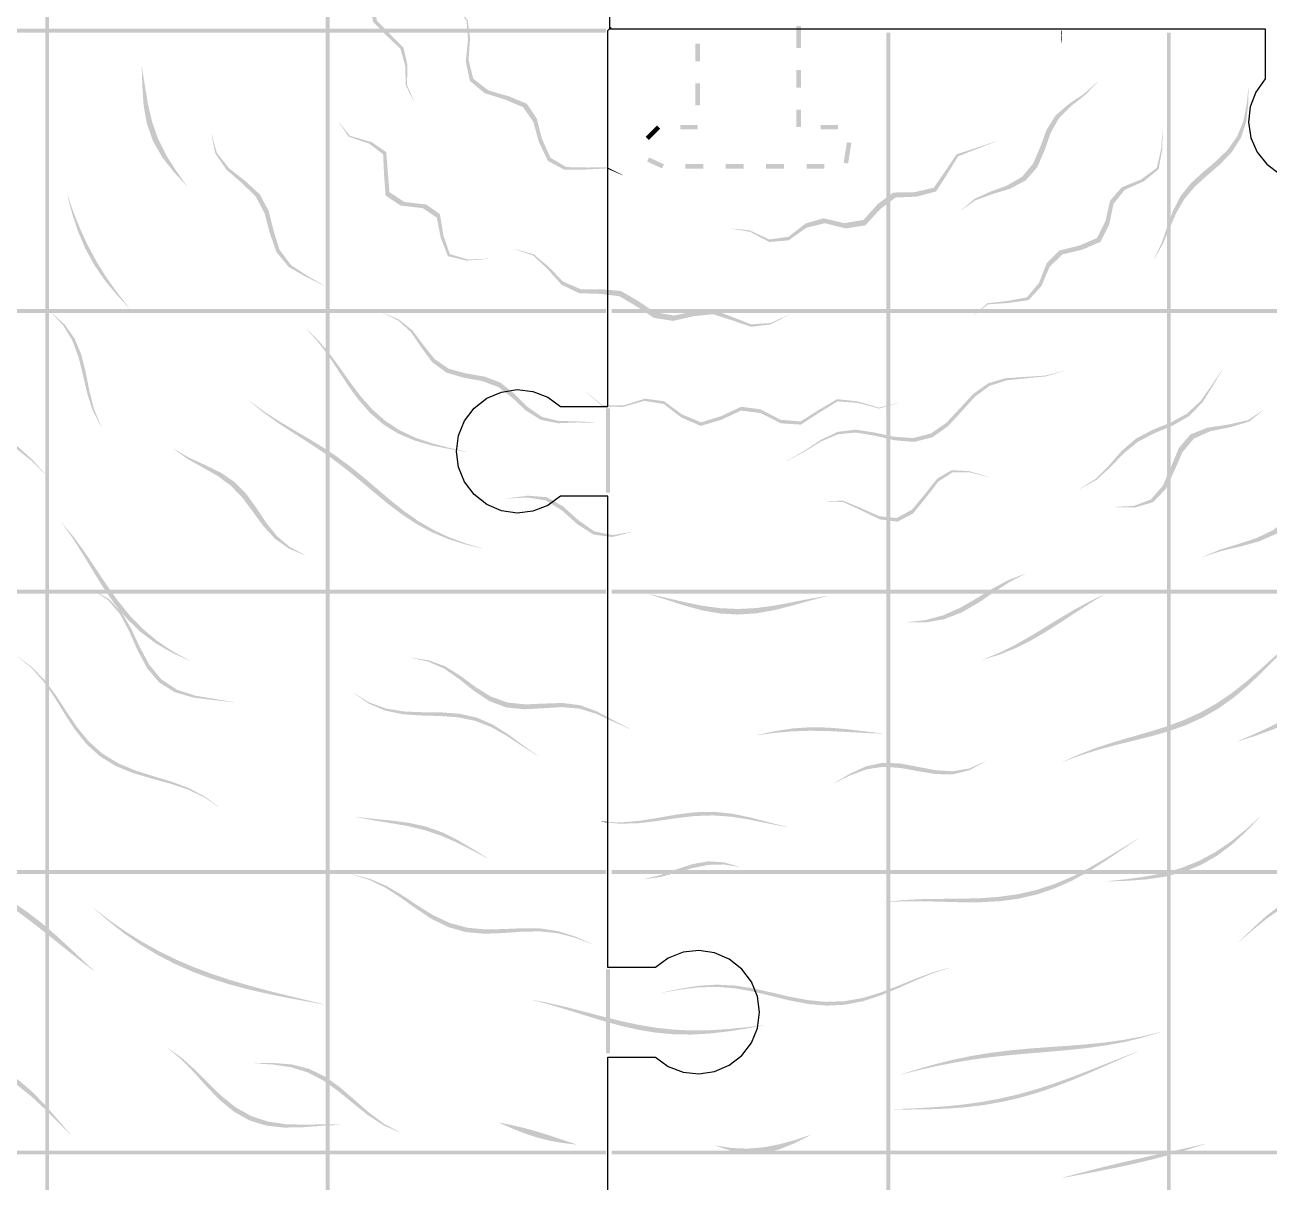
# Model space of a CAD drawing. Header units: millimetres. Extents: x 5 to 723, y 130 to 425.
# Drawn here: x 471.8 to 575.4, y 280.5 to 376.8 of the extents above; entities that cross this region are included whole.
import ezdxf

# ---------------------------------------------------------------- set-up
doc = ezdxf.new("R2010")
doc.units = ezdxf.units.MM
doc.layers.add('CUT', color=1, linetype='Continuous')
doc.layers.add('RASTER', color=7, linetype='Continuous')

msp = doc.modelspace()

# ---------------------------------------------------------------- hatches: boundary and pattern name
at = {"layer": 'RASTER'}
for points in [[(473.462, 399.512), (473.788, 399.512), (473.788, 376.488), (473.462, 376.488)], [(496.812, 399.512), (497.138, 399.512), (497.138, 376.488), (496.812, 376.488)], [(504.155, 370.429), (503.491, 371.762), (503.439, 373.398), (503.045, 374.81), (501.9, 375.898), (500.763, 377.051), (500.514, 378.537), (500.896, 380.164), (500.849, 381.632), (500.012, 382.953), (499.248, 384.339), (499.267, 384.341), (500.127, 382.971), (501.05, 381.673), (501.163, 380.231), (500.821, 378.629), (501.079, 377.162), (502.197, 376.018), (503.295, 374.924), (503.621, 373.492), (503.592, 371.819), (504.171, 370.439)], [(520.325, 364.811), (520.224, 364.854), (518.503, 364.762), (516.701, 364.738), (515.329, 365.482), (514.584, 367.021), (514.103, 368.728), (513.263, 369.946), (511.783, 370.578), (510.056, 371.119), (508.825, 372.139), (508.484, 373.756), (508.667, 375.582), (508.55, 377.146), (507.626, 378.322), (507.643, 378.329), (508.649, 377.191), (508.838, 375.674), (508.716, 373.896), (509.102, 372.329), (510.36, 371.353), (512.096, 370.848), (513.568, 370.24), (514.385, 369.031), (514.829, 367.316), (515.528, 365.752), (516.85, 364.964), (518.6, 364.93), (520.273, 364.951), (520.325, 364.925)], [(450.112, 376.488), (473.788, 376.488), (473.788, 376.162), (450.112, 376.162)], [(473.462, 376.488), (497.138, 376.488), (497.138, 376.162), (473.462, 376.162)], [(473.462, 376.162), (473.788, 376.162), (473.788, 353.138), (473.462, 353.138)], [(496.812, 376.488), (520.162, 376.488), (520.162, 376.162), (496.812, 376.162)], [(496.812, 376.162), (497.138, 376.162), (497.138, 353.138), (496.812, 353.138)], [(536.016, 376.699), (536.016, 374.871), (536.39, 374.871), (536.39, 376.699)], [(543.512, 376.162), (543.838, 376.162), (543.838, 353.138), (543.512, 353.138)], [(558.136, 376.325), (558.072, 375.279), (558.055, 375.288), (558.06, 376.325)], [(566.862, 376.162), (567.188, 376.162), (567.188, 353.138), (566.862, 353.138)], [(527.984, 373.775), (527.984, 375.237), (527.61, 375.237), (527.61, 373.775)], [(485.238, 363.411), (484.165, 364.567), (483.199, 365.8), (482.435, 367.141), (481.926, 368.592), (481.657, 370.126), (481.554, 371.697), (481.503, 373.261), (481.521, 373.266), (481.76, 371.763), (482.011, 370.251), (482.358, 368.76), (482.863, 367.321), (483.54, 365.955), (484.36, 364.662), (485.254, 363.419)], [(536.016, 373.044), (536.016, 371.582), (536.39, 371.582), (536.39, 373.044)], [(527.984, 370.12), (527.984, 371.947), (527.61, 371.947), (527.61, 370.12)], [(561.1, 372.056), (560.073, 370.983), (558.886, 370.05), (557.872, 369.042), (557.18, 367.8), (556.679, 366.363), (556.07, 364.96), (555.111, 363.856), (553.783, 363.155), (552.293, 362.704), (550.91, 362.194), (549.771, 361.382), (549.76, 361.397), (550.824, 362.311), (552.13, 362.908), (553.547, 363.424), (554.815, 364.165), (555.735, 365.28), (556.33, 366.669), (556.846, 368.068), (557.583, 369.254), (558.668, 370.196), (559.949, 371.058), (561.084, 372.065)], [(573.669, 371.576), (573.627, 370.129), (573.453, 368.708), (573.016, 367.39), (572.276, 366.221), (571.296, 365.199), (570.212, 364.264), (569.181, 363.326), (568.313, 362.297), (567.634, 361.134), (567.079, 359.86), (566.521, 358.559), (565.829, 357.346), (565.815, 357.358), (566.42, 358.645), (566.892, 360.01), (567.37, 361.333), (567.986, 362.529), (568.811, 363.572), (569.822, 364.507), (570.911, 365.422), (571.923, 366.412), (572.72, 367.538), (573.236, 368.809), (573.505, 370.181), (573.651, 371.583)], [(536.016, 369.755), (536.016, 368.293), (536.39, 368.293), (536.39, 369.755)], [(510.382, 357.32), (508.54, 357.179), (506.997, 357.546), (506.405, 359.063), (506.063, 360.765), (504.888, 361.55), (503.047, 361.762), (501.805, 362.596), (501.678, 364.338), (501.602, 366.027), (500.45, 366.917), (498.736, 367.5), (497.919, 368.689), (497.936, 368.698), (498.845, 367.568), (500.643, 367.046), (501.861, 366.215), (501.984, 364.576), (502.134, 362.873), (503.376, 362.061), (505.195, 361.851), (506.33, 361.045), (506.617, 359.303), (507.144, 357.725), (508.618, 357.282), (510.393, 357.336)], [(523.726, 367.227), (524.66, 368.161), (524.396, 368.425), (523.462, 367.491)], [(526.344, 368.106), (527.797, 368.106), (527.797, 368.479), (526.344, 368.479)], [(538.019, 368.106), (539.472, 368.106), (539.472, 368.479), (538.019, 368.479)], [(566.525, 368.141), (566.474, 366.416), (566.17, 364.784), (564.932, 363.778), (563.359, 363.076), (562.419, 361.91), (562.061, 360.2), (561.349, 358.749), (559.837, 358.099), (558.167, 357.697), (557.088, 356.649), (556.408, 355.046), (555.342, 353.889), (553.665, 353.651), (551.976, 353.539), (550.781, 352.614), (550.772, 352.63), (551.922, 353.631), (553.563, 353.813), (555.191, 354.11), (556.209, 355.314), (556.847, 356.95), (557.891, 358.016), (559.538, 358.421), (561.037, 359.059), (561.751, 360.486), (562.126, 362.161), (563.098, 363.283), (564.717, 363.936), (566.012, 364.891), (566.383, 366.473), (566.509, 368.15)], [(496.75, 355.07), (495.209, 355.806), (493.738, 356.658), (492.713, 357.899), (492.163, 359.485), (491.735, 361.115), (490.997, 362.511), (489.83, 363.651), (488.548, 364.761), (487.632, 366.097), (487.301, 367.714), (487.318, 367.722), (487.753, 366.157), (488.76, 364.875), (490.111, 363.813), (491.319, 362.711), (492.065, 361.336), (492.47, 359.705), (492.97, 358.096), (493.925, 356.81), (495.311, 355.896), (496.764, 355.083)], [(552.642, 367.104), (551.037, 366.467), (549.482, 365.871), (548.594, 364.424), (547.643, 362.937), (546.016, 362.505), (544.267, 362.431), (542.976, 361.45), (541.759, 360.118), (540.135, 359.854), (538.372, 360.292), (536.842, 359.914), (535.377, 358.867), (533.761, 358.729), (532.135, 359.579), (530.575, 359.837), (530.576, 359.856), (532.135, 359.695), (533.748, 358.936), (535.344, 359.157), (536.78, 360.272), (538.278, 360.702), (540.008, 360.295), (541.601, 360.571), (542.793, 361.894), (544.068, 362.846), (545.814, 362.873), (547.451, 363.245), (548.426, 364.663), (549.354, 366.034), (550.961, 366.553), (552.629, 367.117)], [(540.222, 367.038), (539.948, 365.327), (540.317, 365.268), (540.59, 366.979)], [(524.981, 365.193), (523.744, 365.769), (523.586, 365.431), (524.823, 364.854)], [(521.546, 364.279), (520.325, 364.811), (520.325, 364.925), (521.554, 364.296)], [(528.264, 365.21), (526.77, 365.21), (526.77, 364.837), (528.264, 364.837)], [(531.626, 365.21), (530.132, 365.21), (530.132, 364.837), (531.626, 364.837)], [(534.989, 365.21), (533.494, 365.21), (533.494, 364.837), (534.989, 364.837)], [(538.351, 365.21), (536.857, 365.21), (536.857, 364.837), (538.351, 364.837)], [(480.438, 353.245), (479.376, 354.379), (478.397, 355.578), (477.53, 356.853), (476.793, 358.206), (476.19, 359.627), (475.707, 361.099), (475.316, 362.602), (475.333, 362.61), (475.838, 361.162), (476.41, 359.739), (477.06, 358.35), (477.793, 357.003), (478.608, 355.705), (479.499, 354.457), (480.453, 353.256)], [(520.325, 354.329), (519.644, 354.411), (517.924, 354.467), (516.45, 355.173), (515.296, 356.482), (514.095, 357.601), (512.55, 358.133), (512.56, 358.148), (514.153, 357.7), (515.392, 356.663), (516.573, 355.433), (518.063, 354.798), (519.788, 354.801), (520.325, 354.75)], [(535.438, 352.673), (533.883, 351.875), (532.259, 351.663), (530.646, 352.21), (529.073, 352.715), (527.447, 352.551), (525.749, 352.16), (524.131, 352.413), (522.693, 353.372), (521.269, 354.214), (520.325, 354.329), (520.325, 354.75), (521.407, 354.647), (522.816, 353.83), (524.233, 352.876), (525.827, 352.607), (527.5, 352.963), (529.102, 353.073), (530.656, 352.497), (532.257, 351.868), (533.877, 351.989), (535.437, 352.692)], [(450.112, 353.138), (473.788, 353.138), (473.788, 352.812), (450.112, 352.812)], [(473.391, 339.468), (472.337, 340.504), (471.152, 341.448), (469.931, 342.383), (468.793, 343.398), (467.842, 344.555), (467.122, 345.868), (466.6, 347.299), (466.176, 348.775), (465.723, 350.217), (465.136, 351.571), (464.37, 352.827), (464.386, 352.836), (465.238, 351.627), (465.903, 350.32), (466.419, 348.919), (466.885, 347.477), (467.428, 346.066), (468.144, 344.759), (469.068, 343.592), (470.158, 342.551), (471.317, 341.574), (472.428, 340.577), (473.406, 339.48)], [(473.462, 353.138), (497.138, 353.138), (497.138, 352.812), (473.462, 352.812)], [(473.462, 352.812), (473.788, 352.812), (473.788, 329.788), (473.462, 329.788)], [(478.125, 343.36), (477.429, 344.68), (476.955, 346.156), (476.599, 347.69), (476.227, 349.182), (475.714, 350.552), (474.977, 351.764), (474, 352.828), (474.016, 352.838), (475.098, 351.841), (475.916, 350.687), (476.472, 349.352), (476.84, 347.866), (477.149, 346.303), (477.541, 344.769), (478.14, 343.372)], [(496.812, 353.138), (520.162, 353.138), (520.162, 352.812), (496.812, 352.812)], [(496.812, 352.812), (497.138, 352.812), (497.138, 329.788), (496.812, 329.788)], [(519.237, 343.689), (517.742, 343.704), (516.189, 343.637), (514.733, 343.917), (513.476, 344.704), (512.358, 345.757), (511.195, 346.652), (509.839, 347.157), (508.33, 347.425), (506.88, 347.849), (505.695, 348.714), (504.782, 349.953), (503.926, 351.217), (502.866, 352.184), (501.539, 352.835), (501.552, 352.849), (502.934, 352.268), (504.042, 351.37), (504.938, 350.171), (505.88, 348.989), (507.081, 348.17), (508.536, 347.778), (510.039, 347.525), (511.378, 347.017), (512.518, 346.101), (513.607, 345.009), (514.831, 344.167), (516.254, 343.818), (517.775, 343.806), (519.242, 343.707)], [(520.629, 353.138), (543.838, 353.138), (543.838, 352.812), (520.629, 352.812)], [(543.512, 353.138), (567.188, 353.138), (567.188, 352.812), (543.512, 352.812)], [(543.512, 352.812), (543.838, 352.812), (543.838, 329.788), (543.512, 329.788)], [(566.862, 353.138), (590.538, 353.138), (590.538, 352.812), (566.862, 352.812)], [(566.862, 352.812), (567.188, 352.812), (567.188, 329.788), (566.862, 329.788)], [(508.545, 341.235), (507.085, 341.497), (505.618, 341.799), (504.189, 342.21), (502.84, 342.785), (501.606, 343.551), (500.504, 344.506), (499.53, 345.616), (498.656, 346.827), (497.84, 348.071), (497.029, 349.287), (496.17, 350.427), (495.227, 351.464), (495.24, 351.477), (496.242, 350.501), (497.151, 349.423), (498.003, 348.262), (498.847, 347.062), (499.733, 345.882), (500.707, 344.787), (501.795, 343.828), (503.004, 343.039), (504.319, 342.423), (505.709, 341.957), (507.134, 341.588), (508.554, 341.251)], [(571.502, 348.103), (570.675, 346.731), (569.813, 345.361), (568.713, 344.238), (567.342, 343.443), (565.856, 342.822), (564.463, 342.105), (563.259, 341.129), (562.158, 339.973), (560.979, 338.907), (559.597, 338.171), (559.588, 338.188), (560.922, 339.005), (562.053, 340.141), (563.111, 341.351), (564.284, 342.359), (565.66, 343.082), (567.149, 343.686), (568.541, 344.442), (569.681, 345.51), (570.597, 346.813), (571.488, 348.116)], [(558.308, 348.002), (556.789, 347.536), (555.125, 347.377), (553.513, 347.213), (552.092, 346.747), (550.879, 345.849), (549.775, 344.628), (548.631, 343.385), (547.326, 342.466), (545.828, 342.086), (544.198, 342.218), (542.547, 342.599), (540.967, 342.865), (539.491, 342.729), (538.083, 342.129), (536.675, 341.263), (535.215, 340.489), (535.213, 340.508), (536.667, 341.343), (538.064, 342.268), (539.459, 342.921), (540.92, 343.103), (542.483, 342.874), (544.118, 342.518), (545.733, 342.402), (547.219, 342.784), (548.516, 343.694), (549.657, 344.916), (550.763, 346.106), (551.986, 346.965), (553.422, 347.385), (555.056, 347.498), (556.747, 347.605), (558.297, 348.018)], [(520.325, 345.031), (519.866, 345.046), (518.497, 346.231), (518.503, 346.249), (519.887, 345.12), (520.325, 345.121)], [(509.853, 333.21), (508.432, 333.551), (507.042, 333.989), (505.701, 334.546), (504.42, 335.229), (503.202, 336.023), (502.039, 336.901), (500.915, 337.827), (499.808, 338.761), (498.696, 339.673), (497.561, 340.543), (496.391, 341.365), (495.191, 342.153), (493.972, 342.929), (492.759, 343.727), (491.581, 344.576), (490.466, 345.503), (490.479, 345.517), (491.644, 344.644), (492.867, 343.849), (494.12, 343.105), (495.37, 342.376), (496.594, 341.631), (497.777, 340.841), (498.918, 339.995), (500.026, 339.094), (501.121, 338.158), (502.225, 337.219), (503.364, 336.315), (504.553, 335.483), (505.802, 334.752), (507.111, 334.138), (508.469, 333.636), (509.86, 333.227)], [(544.507, 345.34), (542.915, 344.861), (541.114, 345.336), (539.438, 345.461), (537.936, 344.534), (536.389, 343.524), (534.709, 343.633), (533.028, 344.487), (531.405, 344.692), (529.746, 343.924), (528.045, 343.418), (526.448, 344.11), (524.959, 345.242), (523.36, 345.504), (521.569, 344.992), (520.325, 345.031), (520.325, 345.121), (521.601, 345.122), (523.397, 345.685), (524.997, 345.47), (526.481, 344.376), (528.072, 343.712), (529.762, 344.237), (531.409, 345.011), (533.021, 344.8), (534.691, 343.928), (536.362, 343.791), (537.905, 344.762), (539.406, 345.643), (541.086, 345.466), (542.896, 344.936), (544.502, 345.358)], [(520.162, 344.873), (520.488, 344.873), (520.488, 337.868), (520.162, 337.868)], [(574.878, 344.723), (573.714, 343.776), (572.129, 343.307), (570.474, 342.974), (569.103, 342.356), (568.155, 341.22), (567.484, 339.681), (566.761, 338.145), (565.691, 337.057), (564.195, 336.621), (562.443, 336.657), (562.434, 336.673), (564.11, 336.756), (565.533, 337.296), (566.54, 338.462), (567.217, 340.045), (567.866, 341.594), (568.818, 342.706), (570.223, 343.268), (571.938, 343.52), (573.605, 343.892), (574.864, 344.736)], [(581.074, 342.252), (580.228, 340.997), (579.546, 339.557), (578.903, 338.04), (578.155, 336.596), (577.191, 335.364), (575.965, 334.431), (574.509, 333.794), (572.921, 333.363), (571.327, 332.986), (569.842, 332.499), (569.832, 332.514), (571.244, 333.103), (572.767, 333.568), (574.295, 334.066), (575.709, 334.743), (576.915, 335.685), (577.886, 336.896), (578.666, 338.293), (579.367, 339.74), (580.125, 341.097), (581.06, 342.265)], [(495.089, 332.648), (493.756, 333.2), (492.6, 334.018), (491.627, 335.075), (490.766, 336.257), (489.905, 337.414), (488.937, 338.426), (487.814, 339.257), (486.566, 339.966), (485.299, 340.676), (484.143, 341.516), (484.156, 341.529), (485.408, 340.786), (486.758, 340.169), (488.067, 339.536), (489.226, 338.758), (490.2, 337.769), (491.04, 336.602), (491.855, 335.375), (492.765, 334.243), (493.845, 333.328), (495.099, 332.664)], [(552.07, 339.145), (550.434, 339.55), (548.997, 339.541), (547.827, 338.779), (546.805, 337.446), (545.725, 336.128), (544.441, 335.444), (542.955, 335.633), (541.39, 336.397), (539.891, 337.087), (538.524, 337.124), (538.522, 337.142), (539.873, 337.2), (541.354, 336.595), (542.899, 335.897), (544.369, 335.749), (545.641, 336.446), (546.717, 337.746), (547.745, 339.035), (548.93, 339.73), (550.393, 339.657), (552.063, 339.162)], [(522.347, 334.589), (520.683, 334.166), (519.124, 334.366), (517.742, 335.258), (516.467, 336.404), (515.126, 337.222), (513.593, 337.454), (511.914, 337.366), (511.921, 337.383), (513.649, 337.607), (515.213, 337.485), (516.565, 336.73), (517.831, 335.587), (519.188, 334.636), (520.716, 334.325), (522.35, 334.607)], [(485.513, 323.851), (484.043, 324.518), (482.662, 325.32), (481.395, 326.275), (480.252, 327.38), (479.23, 328.616), (478.308, 329.944), (477.453, 331.322), (476.622, 332.702), (475.772, 334.043), (474.866, 335.315), (474.88, 335.328), (475.867, 334.134), (476.786, 332.866), (477.669, 331.547), (478.555, 330.211), (479.484, 328.901), (480.488, 327.657), (481.593, 326.516), (482.806, 325.502), (484.122, 324.622), (485.524, 323.866)], [(555.046, 331.093), (553.713, 330.389), (552.42, 329.544), (551.119, 328.662), (549.766, 327.884), (548.333, 327.331), (546.823, 327.065), (545.26, 327.06), (545.256, 327.078), (546.777, 327.252), (548.247, 327.651), (549.65, 328.275), (550.994, 329.051), (552.31, 329.856), (553.645, 330.569), (555.039, 331.11)], [(450.112, 329.788), (473.788, 329.788), (473.788, 329.462), (450.112, 329.462)], [(473.462, 329.788), (497.138, 329.788), (497.138, 329.462), (473.462, 329.462)], [(473.462, 329.462), (473.788, 329.462), (473.788, 306.438), (473.462, 306.438)], [(489.185, 320.402), (487.508, 320.589), (485.812, 320.799), (484.25, 321.248), (482.942, 322.072), (481.926, 323.281), (481.144, 324.761), (480.459, 326.317), (479.698, 327.744), (478.72, 328.896), (477.463, 329.741), (477.476, 329.755), (478.796, 328.981), (479.829, 327.894), (480.63, 326.523), (481.339, 325.004), (482.126, 323.539), (483.128, 322.321), (484.406, 321.466), (485.925, 320.964), (487.571, 320.684), (489.195, 320.418)], [(496.812, 329.788), (520.162, 329.788), (520.162, 329.462), (496.812, 329.462)], [(496.812, 329.462), (497.138, 329.462), (497.138, 306.438), (496.812, 306.438)], [(520.629, 329.788), (543.838, 329.788), (543.838, 329.462), (520.629, 329.462)], [(543.512, 329.788), (567.188, 329.788), (567.188, 329.462), (543.512, 329.462)], [(543.512, 329.462), (543.838, 329.462), (543.838, 306.438), (543.512, 306.438)], [(566.862, 329.788), (590.538, 329.788), (590.538, 329.462), (566.862, 329.462)], [(566.862, 329.462), (567.188, 329.462), (567.188, 306.438), (566.862, 306.438)], [(538.556, 329.244), (537.099, 328.859), (535.631, 328.445), (534.145, 328.071), (532.642, 327.808), (531.129, 327.71), (529.617, 327.803), (528.119, 328.073), (526.641, 328.475), (525.185, 328.944), (523.742, 329.405), (523.745, 329.423), (525.202, 329.099), (526.666, 328.754), (528.143, 328.45), (529.635, 328.244), (531.136, 328.174), (532.637, 328.25), (534.131, 328.449), (535.614, 328.725), (537.085, 329.015), (538.554, 329.263)], [(561.672, 329.384), (560.456, 328.651), (559.254, 327.874), (558.049, 327.079), (556.826, 326.299), (555.573, 325.569), (554.279, 324.921), (552.942, 324.379), (551.564, 323.958), (551.559, 323.976), (552.895, 324.521), (554.192, 325.166), (555.454, 325.882), (556.692, 326.634), (557.917, 327.387), (559.146, 328.112), (560.392, 328.786), (561.664, 329.4)], [(578.024, 326.092), (576.92, 325.048), (575.836, 323.962), (574.745, 322.866), (573.62, 321.8), (572.439, 320.804), (571.187, 319.912), (569.86, 319.146), (568.462, 318.511), (567.01, 317.994), (565.522, 317.568), (564.022, 317.193), (562.529, 316.827), (561.06, 316.43), (559.622, 315.973), (558.213, 315.443), (558.207, 315.461), (559.582, 316.077), (560.985, 316.615), (562.419, 317.084), (563.878, 317.511), (565.348, 317.933), (566.812, 318.39), (568.248, 318.92), (569.638, 319.551), (570.967, 320.295), (572.231, 321.15), (573.434, 322.096), (574.591, 323.1), (575.723, 324.127), (576.856, 325.139), (578.012, 326.107)], [(583.89, 325.001), (582.917, 323.788), (581.914, 322.591), (580.85, 321.458), (579.699, 320.429), (578.451, 319.531), (577.11, 318.773), (575.693, 318.144), (574.226, 317.613), (572.741, 317.136), (572.731, 317.152), (574.138, 317.76), (575.531, 318.403), (576.889, 319.112), (578.194, 319.91), (579.434, 320.803), (580.61, 321.785), (581.729, 322.834), (582.81, 323.922), (583.878, 325.015)], [(487.961, 311.642), (486.718, 312.488), (485.357, 313.139), (483.887, 313.632), (482.351, 314.05), (480.818, 314.502), (479.362, 315.091), (478.048, 315.89), (476.905, 316.92), (475.925, 318.145), (475.057, 319.487), (474.224, 320.844), (473.34, 322.12), (472.336, 323.247), (471.18, 324.207), (471.193, 324.221), (472.392, 323.308), (473.434, 322.226), (474.351, 320.992), (475.211, 319.672), (476.097, 318.359), (477.086, 317.153), (478.229, 316.133), (479.535, 315.331), (480.974, 314.727), (482.485, 314.249), (483.993, 313.796), (485.432, 313.259), (486.76, 312.558), (487.97, 311.658)], [(520.325, 318.996), (519.355, 319.447), (517.943, 319.878), (516.467, 320.004), (514.928, 319.912), (513.369, 319.823), (511.86, 319.976), (510.458, 320.501), (509.17, 321.351), (507.947, 322.332), (506.703, 323.199), (505.362, 323.794), (503.903, 324.118), (503.91, 324.135), (505.406, 323.901), (506.779, 323.393), (508.047, 322.603), (509.285, 321.686), (510.579, 320.882), (511.981, 320.381), (513.481, 320.231), (515.025, 320.3), (516.546, 320.35), (518.002, 320.161), (519.393, 319.652), (520.325, 319.151)], [(514.503, 315.921), (513.198, 316.747), (511.92, 317.596), (510.626, 318.332), (509.278, 318.86), (507.851, 319.154), (506.347, 319.265), (504.797, 319.305), (503.252, 319.412), (501.773, 319.716), (500.408, 320.295), (499.181, 321.16), (499.189, 321.177), (500.452, 320.39), (501.847, 319.883), (503.348, 319.641), (504.905, 319.578), (506.458, 319.563), (507.956, 319.454), (509.37, 319.139), (510.699, 318.568), (511.97, 317.771), (513.225, 316.847), (514.507, 315.939)], [(522.144, 318.176), (520.739, 318.804), (520.325, 318.996), (520.325, 319.151), (520.758, 318.919), (522.146, 318.194)], [(543.174, 317.796), (541.657, 317.854), (540.149, 317.939), (538.653, 318.011), (537.17, 318.036), (535.696, 317.989), (534.225, 317.863), (532.752, 317.665), (532.752, 317.683), (534.221, 318.004), (535.683, 318.228), (537.148, 318.329), (538.625, 318.303), (540.122, 318.177), (541.638, 317.994), (543.171, 317.815)], [(551.715, 315.465), (550.438, 314.754), (549.062, 314.409), (547.608, 314.427), (546.121, 314.674), (544.652, 314.944), (543.229, 315.033), (541.858, 314.824), (540.519, 314.33), (539.182, 313.688), (539.18, 313.707), (540.502, 314.475), (541.824, 315.078), (543.177, 315.368), (544.586, 315.321), (546.049, 315.05), (547.537, 314.759), (549.004, 314.659), (550.403, 314.894), (551.71, 315.483)], [(510.31, 307.395), (509.016, 308.078), (507.725, 308.736), (506.416, 309.307), (505.07, 309.76), (503.681, 310.094), (502.254, 310.344), (500.808, 310.572), (499.37, 310.848), (499.377, 310.865), (500.857, 310.694), (502.335, 310.557), (503.78, 310.367), (505.172, 310.056), (506.506, 309.584), (507.792, 308.953), (509.052, 308.204), (510.314, 307.413)], [(535.275, 310.005), (533.72, 310.303), (532.177, 310.625), (530.646, 310.876), (529.119, 310.988), (527.585, 310.94), (526.035, 310.762), (524.468, 310.53), (522.892, 310.341), (521.319, 310.293), (520.325, 310.396), (520.325, 310.448), (521.334, 310.402), (522.914, 310.533), (524.493, 310.787), (526.058, 311.062), (527.603, 311.255), (529.13, 311.288), (530.651, 311.134), (532.177, 310.818), (533.717, 310.413), (535.275, 310.023)], [(574.636, 310.882), (573.515, 309.702), (572.331, 308.605), (571.064, 307.646), (569.702, 306.865), (568.248, 306.279), (566.715, 305.885), (565.124, 305.656), (563.503, 305.544), (561.879, 305.489), (561.873, 305.507), (563.453, 305.677), (565.031, 305.888), (566.586, 306.19), (568.096, 306.62), (569.544, 307.203), (570.919, 307.944), (572.218, 308.828), (573.449, 309.827), (574.627, 310.898)], [(520.325, 310.396), (519.769, 310.454), (519.772, 310.473), (520.325, 310.448)], [(589.254, 309.839), (588.306, 308.658), (587.244, 307.621), (586.05, 306.768), (584.731, 306.107), (583.317, 305.609), (581.851, 305.214), (580.384, 304.846), (578.96, 304.427), (577.611, 303.893), (576.345, 303.209), (575.153, 302.377), (574.007, 301.436), (572.87, 300.453), (572.862, 300.47), (573.959, 301.537), (575.063, 302.555), (576.217, 303.454), (577.449, 304.19), (578.773, 304.76), (580.181, 305.195), (581.642, 305.56), (583.115, 305.933), (584.548, 306.392), (585.897, 306.998), (587.131, 307.785), (588.241, 308.749), (589.243, 309.854)], [(564.455, 309.04), (563.129, 308.139), (561.792, 307.233), (560.426, 306.367), (559.018, 305.586), (557.561, 304.925), (556.054, 304.411), (554.502, 304.052), (552.916, 303.842), (551.308, 303.756), (549.692, 303.757), (548.08, 303.802), (546.481, 303.843), (544.901, 303.839), (543.34, 303.759), (543.337, 303.777), (544.886, 303.937), (546.451, 304.015), (548.034, 304.041), (549.63, 304.051), (551.231, 304.09), (552.827, 304.201), (554.404, 304.418), (555.951, 304.766), (557.46, 305.253), (558.924, 305.871), (560.346, 306.597), (561.731, 307.398), (563.094, 308.231), (564.448, 309.057)], [(531.243, 306.699), (529.961, 306.906), (528.674, 306.868), (527.371, 306.607), (526.049, 306.224), (524.714, 305.863), (523.381, 305.67), (523.383, 305.689), (524.73, 306.039), (526.071, 306.516), (527.39, 306.942), (528.686, 307.161), (529.965, 307.083), (531.243, 306.718)], [(450.112, 306.438), (473.788, 306.438), (473.788, 306.112), (450.112, 306.112)], [(477.516, 298.042), (476.348, 298.932), (475.197, 299.842), (474.054, 300.757), (472.91, 301.664), (471.756, 302.551), (470.586, 303.413), (469.397, 304.25), (468.189, 305.065), (466.968, 305.866), (466.98, 305.881), (468.292, 305.198), (469.576, 304.49), (470.819, 303.735), (472.015, 302.918), (473.164, 302.034), (474.274, 301.088), (475.359, 300.094), (476.437, 299.075), (477.525, 298.058)], [(473.462, 306.438), (497.138, 306.438), (497.138, 306.112), (473.462, 306.112)], [(473.462, 306.112), (473.788, 306.112), (473.788, 283.088), (473.462, 283.088)], [(496.812, 306.438), (520.162, 306.438), (520.162, 306.112), (496.812, 306.112)], [(496.812, 306.112), (497.138, 306.112), (497.138, 283.088), (496.812, 283.088)], [(519.032, 300.246), (517.608, 300.796), (516.163, 301.176), (514.679, 301.334), (513.148, 301.305), (511.586, 301.192), (510.023, 301.139), (508.497, 301.276), (507.038, 301.683), (505.662, 302.357), (504.355, 303.218), (503.081, 304.134), (501.794, 304.967), (500.449, 305.618), (499.024, 306.056), (499.031, 306.074), (500.485, 305.71), (501.854, 305.131), (503.16, 304.363), (504.447, 303.502), (505.762, 302.683), (507.141, 302.037), (508.595, 301.64), (510.113, 301.496), (511.665, 301.525), (513.212, 301.597), (514.726, 301.572), (516.195, 301.347), (517.624, 300.894), (519.034, 300.264)], [(520.629, 306.438), (543.838, 306.438), (543.838, 306.112), (520.629, 306.112)], [(543.512, 306.438), (567.188, 306.438), (567.188, 306.112), (543.512, 306.112)], [(543.512, 306.112), (543.838, 306.112), (543.838, 283.088), (543.512, 283.088)], [(566.862, 306.438), (590.538, 306.438), (590.538, 306.112), (566.862, 306.112)], [(566.862, 306.112), (567.188, 306.112), (567.188, 283.088), (566.862, 283.088)], [(496.678, 295.242), (495.091, 295.532), (493.496, 295.83), (491.9, 296.154), (490.31, 296.519), (488.737, 296.94), (487.187, 297.431), (485.669, 298.002), (484.191, 298.659), (482.758, 299.406), (481.375, 300.242), (480.044, 301.163), (478.765, 302.161), (477.536, 303.225), (477.546, 303.241), (478.823, 302.253), (480.144, 301.329), (481.51, 300.475), (482.918, 299.694), (484.366, 298.987), (485.849, 298.352), (487.361, 297.784), (488.896, 297.276), (490.447, 296.819), (492.007, 296.4), (493.57, 296.009), (495.131, 295.633), (496.685, 295.259)], [(520.162, 298.173), (520.488, 298.173), (520.488, 291.168), (520.162, 291.168)], [(548.801, 298.304), (547.358, 297.84), (545.927, 297.251), (544.491, 296.609), (543.036, 296.002), (541.555, 295.518), (540.046, 295.224), (538.516, 295.151), (536.976, 295.289), (535.437, 295.585), (533.908, 295.96), (532.393, 296.323), (530.889, 296.592), (529.389, 296.713), (527.884, 296.67), (526.366, 296.489), (524.834, 296.234), (524.836, 296.253), (526.371, 296.566), (527.89, 296.804), (529.394, 296.899), (530.892, 296.825), (532.392, 296.593), (533.902, 296.258), (535.425, 295.899), (536.959, 295.609), (538.494, 295.465), (540.02, 295.521), (541.527, 295.786), (543.009, 296.232), (544.466, 296.793), (545.906, 297.384), (547.345, 297.916), (548.797, 298.323)], [(520.325, 293.767), (519.832, 293.904), (518.385, 294.348), (516.946, 294.798), (515.51, 295.224), (514.071, 295.608), (514.075, 295.626), (515.53, 295.336), (516.978, 294.997), (518.425, 294.626), (519.876, 294.245), (520.325, 294.133)], [(533.256, 293.496), (531.766, 293.229), (530.267, 292.994), (528.762, 292.823), (527.255, 292.742), (525.75, 292.768), (524.251, 292.908), (522.764, 293.157), (521.291, 293.497), (520.325, 293.767), (520.325, 294.133), (521.335, 293.882), (522.804, 293.565), (524.285, 293.317), (525.775, 293.155), (527.272, 293.085), (528.772, 293.103), (530.271, 293.196), (531.766, 293.342), (533.256, 293.515)], [(566.394, 292.961), (564.878, 292.497), (563.335, 292.126), (561.77, 291.837), (560.191, 291.617), (558.605, 291.447), (557.021, 291.307), (555.442, 291.178), (553.873, 291.039), (552.316, 290.874), (550.772, 290.671), (549.239, 290.421), (547.714, 290.122), (546.195, 289.778), (544.676, 289.397), (544.674, 289.416), (546.18, 289.881), (547.685, 290.305), (549.194, 290.676), (550.711, 290.985), (552.241, 291.232), (553.786, 291.423), (555.347, 291.57), (556.922, 291.689), (558.508, 291.799), (560.101, 291.923), (561.693, 292.084), (563.277, 292.302), (564.844, 292.596), (566.387, 292.979)], [(475.545, 284.44), (474.432, 285.54), (473.33, 286.639), (472.206, 287.679), (471.029, 288.619), (469.78, 289.435), (468.451, 290.126), (467.047, 290.713), (465.591, 291.237), (464.113, 291.748), (464.124, 291.763), (465.676, 291.361), (467.195, 290.935), (468.643, 290.422), (469.993, 289.773), (471.238, 288.959), (472.387, 287.982), (473.464, 286.87), (474.506, 285.672), (475.554, 284.456)], [(498.075, 285.232), (496.521, 285.149), (494.937, 285.028), (493.367, 284.997), (491.86, 285.165), (490.45, 285.605), (489.159, 286.333), (487.981, 287.308), (486.887, 288.443), (485.83, 289.618), (484.753, 290.716), (483.604, 291.64), (483.613, 291.657), (484.808, 290.828), (485.924, 289.819), (487.012, 288.718), (488.126, 287.639), (489.311, 286.693), (490.597, 285.967), (491.991, 285.501), (493.474, 285.28), (495.012, 285.237), (496.562, 285.266), (498.081, 285.249)], [(564.422, 291.316), (563.038, 290.711), (561.652, 290.096), (560.258, 289.487), (558.852, 288.902), (557.43, 288.358), (555.988, 287.872), (554.527, 287.456), (553.046, 287.118), (551.549, 286.862), (550.039, 286.683), (548.521, 286.573), (546.998, 286.518), (545.476, 286.502), (543.956, 286.505), (543.954, 286.524), (545.465, 286.585), (546.977, 286.662), (548.488, 286.771), (549.996, 286.927), (551.496, 287.139), (552.984, 287.416), (554.459, 287.759), (555.917, 288.167), (557.36, 288.631), (558.788, 289.141), (560.203, 289.68), (561.61, 290.235), (563.012, 290.791), (564.416, 291.333)], [(503.028, 284.584), (501.643, 285.182), (500.34, 286.029), (499.098, 287.021), (497.875, 288.025), (496.628, 288.913), (495.316, 289.593), (493.914, 290.029), (492.422, 290.249), (490.863, 290.337), (490.871, 290.354), (492.473, 290.375), (494.001, 290.253), (495.427, 289.89), (496.749, 289.25), (497.991, 288.364), (499.196, 287.322), (500.412, 286.258), (501.681, 285.312), (503.033, 284.602)], [(517.662, 283.584), (516.557, 283.711), (515.462, 283.905), (514.382, 284.181), (513.318, 284.537), (512.27, 284.957), (511.233, 285.409), (511.237, 285.427), (512.317, 285.204), (513.393, 284.951), (514.463, 284.657), (515.528, 284.32), (516.594, 283.959), (517.664, 283.602)], [(537.195, 284.372), (535.903, 283.713), (534.592, 283.187), (533.267, 282.876), (531.934, 282.83), (530.603, 283.05), (529.283, 283.496), (529.284, 283.514), (530.606, 283.298), (531.934, 283.244), (533.261, 283.352), (534.582, 283.601), (535.894, 283.96), (537.194, 284.39)], [(450.112, 283.088), (473.788, 283.088), (473.788, 282.762), (450.112, 282.762)], [(473.462, 283.088), (497.138, 283.088), (497.138, 282.762), (473.462, 282.762)], [(496.812, 283.088), (520.162, 283.088), (520.162, 282.762), (496.812, 282.762)], [(520.629, 283.088), (543.838, 283.088), (543.838, 282.762), (520.629, 282.762)], [(543.512, 283.088), (567.188, 283.088), (567.188, 282.762), (543.512, 282.762)], [(570.075, 283.64), (568.612, 283.175), (567.138, 282.744), (565.655, 282.35), (564.163, 281.991), (562.665, 281.664), (561.162, 281.363), (559.658, 281.08), (558.155, 280.804), (558.15, 280.822), (559.623, 281.215), (561.098, 281.597), (562.579, 281.962), (564.066, 282.31), (565.561, 282.645), (567.062, 282.974), (568.566, 283.307), (570.068, 283.658)], [(566.862, 283.088), (590.538, 283.088), (590.538, 282.762), (566.862, 282.762)], [(473.462, 282.762), (473.788, 282.762), (473.788, 259.738), (473.462, 259.738)], [(496.812, 282.762), (497.138, 282.762), (497.138, 259.738), (496.812, 259.738)], [(543.512, 282.762), (543.838, 282.762), (543.838, 259.738), (543.512, 259.738)], [(566.862, 282.762), (567.188, 282.762), (567.188, 259.738), (566.862, 259.738)]]:
    msp.add_hatch(color=7, dxfattribs=at).paths.add_polyline_path(points)

# ---------------------------------------------------------------- linework, layer by layer
at = {"layer": 'CUT'}
for points in [[(520.463, 399.813), (520.463, 376.463), (575.055, 376.463), (575.055, 372.306), (574.26, 371.201), (573.795, 369.988), (573.656, 368.697), (573.851, 367.413), (574.368, 366.221), (575.172, 365.2), (576.209, 364.419)], [(520.325, 251.636), (520.325, 290.864), (524.271, 290.864), (525.344, 290.087), (526.579, 289.609), (527.896, 289.464), (529.206, 289.66), (530.423, 290.185), (531.464, 291.003), (532.262, 292.06), (532.763, 293.286), (532.934, 294.6), (532.763, 295.914), (532.262, 297.14), (531.464, 298.197), (530.423, 299.015), (529.206, 299.54), (527.896, 299.736), (526.579, 299.591), (525.344, 299.113), (524.271, 298.336), (520.325, 298.336), (520.325, 337.564), (516.379, 337.564), (515.306, 336.787), (514.071, 336.309), (512.754, 336.164), (511.444, 336.36), (510.227, 336.885), (509.186, 337.703), (508.388, 338.76), (507.887, 339.986), (507.716, 341.3), (507.887, 342.614), (508.388, 343.84), (509.186, 344.897), (510.227, 345.715), (511.444, 346.24), (512.754, 346.436), (514.071, 346.291), (515.306, 345.813), (516.379, 345.036), (520.325, 345.036), (520.325, 376.325), (520.589, 376.589)]]:
    msp.add_lwpolyline(points, dxfattribs=at)

doc.saveas('drawing.dxf')
